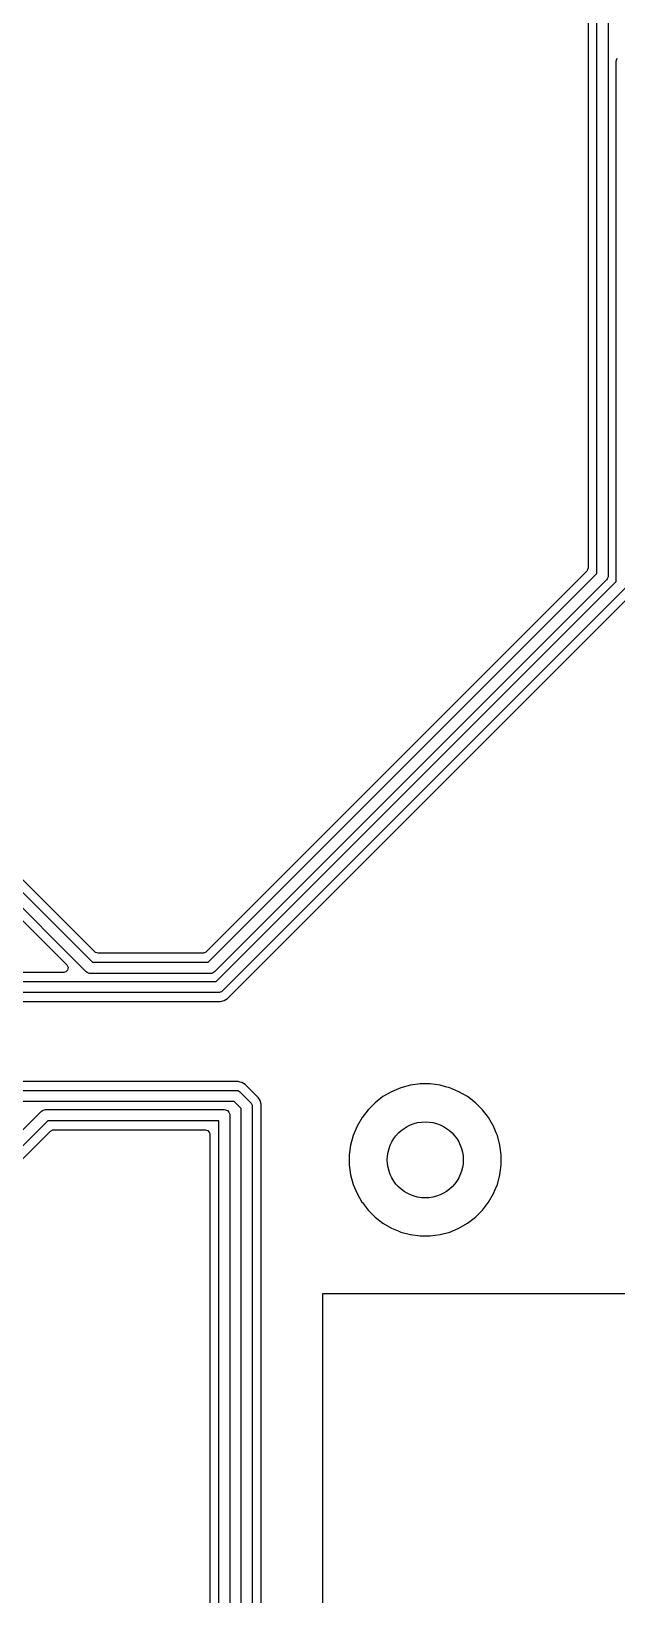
# Model space of a CAD drawing. Extents: x 0.79 to 7.64, y -5.35 to -0.98.
# Drawn here: x 1.798 to 2.314, y -3.344 to -1.966 of the extents above; entities that cross this region are included whole.
import ezdxf

# ---------------------------------------------------------------- set-up
doc = ezdxf.new("R2010")
doc.units = 0
doc.header["$MEASUREMENT"] = 0
doc.layers.add('BLACK', color=7, linetype='CONTINUOUS')

msp = doc.modelspace()

# ---------------------------------------------------------------- linework, layer by layer
at = {"layer": 'BLACK', "linetype": 'CONTINUOUS'}
for p, q in [((2.2892, -1.3499), (2.2892, -2.4388)), ((2.297, -2.4437), (2.297, -1.3516)), ((2.3069, -1.3536), (2.3069, -2.4457)), ((2.314, -1.9921), (2.3141, -1.9912)), ((2.314, -2.4507), (2.314, -1.9921)), ((2.3141, -1.9912), (2.3148, -1.9894)), ((1.8469, -2.7948), (1.4468, -2.3947)), ((1.4523, -2.3863), (1.8524, -2.7864)), ((1.4447, -2.4037), (1.8297, -2.7888)), ((2.2892, -2.4388), (2.2884, -2.4411)), ((2.288, -2.4416), (1.9522, -2.7774)), ((1.9543, -2.7864), (2.297, -2.4437)), ((2.3054, -2.4492), (1.9599, -2.7948)), ((1.9613, -2.8033), (2.314, -2.4507)), ((2.2884, -2.4411), (2.288, -2.4416)), ((2.3061, -2.4485), (2.3054, -2.4492)), ((2.3066, -2.4472), (2.3061, -2.4485)), ((2.3061, -2.4485), (2.3061, -2.4485)), ((2.3068, -2.4467), (2.3066, -2.4472)), ((2.3069, -2.4457), (2.3068, -2.4467)), ((2.3068, -2.4467), (2.3068, -2.4467)), ((2.3224, -2.4562), (1.9669, -2.8117)), ((1.9713, -2.8185), (2.3292, -2.4606)), ((1.8546, -2.7774), (1.6556, -2.5785)), ((1.855, -2.7778), (1.8546, -2.7774)), ((1.8573, -2.7785), (1.855, -2.7778)), ((1.9495, -2.7785), (1.8573, -2.7785)), ((1.9501, -2.7785), (1.9495, -2.7785)), ((1.9522, -2.7774), (1.9501, -2.7785)), ((1.827, -2.7955), (1.721, -2.7955)), ((1.8287, -2.795), (1.827, -2.7955)), ((1.8304, -2.7933), (1.8287, -2.795)), ((1.8297, -2.7888), (1.8308, -2.7909)), ((1.8308, -2.7909), (1.8304, -2.7933)), ((1.8477, -2.7954), (1.8469, -2.7948)), ((1.8487, -2.7959), (1.8477, -2.7954)), ((1.8477, -2.7954), (1.8477, -2.7954)), ((1.8494, -2.7962), (1.8487, -2.7959)), ((1.8504, -2.7963), (1.8494, -2.7962)), ((1.8494, -2.7962), (1.8494, -2.7962)), ((1.9564, -2.7963), (1.8504, -2.7963)), ((1.8524, -2.7864), (1.9543, -2.7864)), ((1.9573, -2.7962), (1.9564, -2.7963)), ((1.9581, -2.7959), (1.9573, -2.7962)), ((1.9573, -2.7962), (1.9573, -2.7962)), ((1.9591, -2.7954), (1.9581, -2.7959)), ((1.9599, -2.7948), (1.9591, -2.7954)), ((1.9591, -2.7954), (1.9591, -2.7954)), ((1.7193, -2.8033), (1.9613, -2.8033)), ((1.9634, -2.8132), (1.7213, -2.8132)), ((1.7262, -2.8211), (1.9651, -2.8211)), ((1.9643, -2.8131), (1.9634, -2.8132)), ((1.965, -2.8128), (1.9643, -2.8131)), ((1.9643, -2.8131), (1.9643, -2.8131)), ((1.9661, -2.8124), (1.965, -2.8128)), ((1.9651, -2.8211), (1.9683, -2.8202)), ((1.9651, -2.8211), (1.9651, -2.8211)), ((1.9669, -2.8117), (1.9661, -2.8124)), ((1.9661, -2.8124), (1.9661, -2.8124)), ((1.9683, -2.8202), (1.9713, -2.8185)), ((1.9683, -2.8202), (1.9683, -2.8202)), ((1.9683, -2.8202), (1.9683, -2.8202)), ((1.9713, -2.8185), (1.9713, -2.8185)), ((1.9713, -2.8185), (1.9713, -2.8185)), ((1.9808, -2.8915), (1.5422, -2.8915)), ((1.9826, -2.892), (1.9808, -2.8915)), ((1.9841, -2.8924), (1.9826, -2.892)), ((1.987, -2.8941), (1.9841, -2.8924)), ((1.9841, -2.8924), (1.9841, -2.8924)), ((2.1413, -2.8937), (2.1326, -2.8948)), ((2.1501, -2.8937), (2.1413, -2.8937)), ((2.1413, -2.8937), (2.1413, -2.8937)), ((2.1588, -2.8948), (2.1501, -2.8937)), ((1.5406, -2.8994), (1.9791, -2.8994)), ((1.9791, -2.8994), (1.9801, -2.8995)), ((1.9801, -2.8995), (1.9801, -2.8995)), ((1.9801, -2.8995), (1.9803, -2.8996)), ((1.9803, -2.8996), (1.9819, -2.9002)), ((1.9819, -2.9002), (1.9819, -2.9002)), ((1.9819, -2.9002), (1.9826, -2.9009)), ((1.9826, -2.9009), (1.9917, -2.9099)), ((1.9984, -2.9055), (1.987, -2.8941)), ((1.987, -2.8941), (1.987, -2.8941)), ((1.987, -2.8941), (1.987, -2.8941)), ((2.0001, -2.9084), (1.9984, -2.9055)), ((1.9984, -2.9055), (1.9984, -2.9055)), ((1.9984, -2.9055), (1.9984, -2.9055)), ((2.1084, -2.9048), (2.1014, -2.9102)), ((2.116, -2.9005), (2.1084, -2.9048)), ((2.1241, -2.8971), (2.116, -2.9005)), ((2.116, -2.9005), (2.116, -2.9005)), ((2.1326, -2.8948), (2.1241, -2.8971)), ((2.1326, -2.8948), (2.1326, -2.8948)), ((2.1635, -2.8961), (2.1588, -2.8948)), ((2.1588, -2.8948), (2.1588, -2.8948)), ((2.1588, -2.8948), (2.1588, -2.8948)), ((2.1672, -2.8971), (2.1635, -2.8961)), ((2.1753, -2.9005), (2.1672, -2.8971)), ((2.1829, -2.9048), (2.1753, -2.9005)), ((2.1753, -2.9005), (2.1753, -2.9005)), ((2.1899, -2.9102), (2.1829, -2.9048)), ((2.1829, -2.9048), (2.1829, -2.9048)), ((1.4468, -3.2785), (1.8075, -2.9178)), ((1.9771, -2.9093), (1.5426, -2.9093)), ((1.8075, -2.9178), (1.8083, -2.9172)), ((1.8083, -2.9172), (1.8101, -2.9164)), ((1.8101, -2.9164), (1.811, -2.9163)), ((1.8101, -2.9164), (1.8101, -2.9164)), ((1.811, -2.9163), (1.9685, -2.9163)), ((1.9685, -2.9163), (1.9695, -2.9164)), ((1.9695, -2.9164), (1.9712, -2.9172)), ((1.9712, -2.9172), (1.9726, -2.9185)), ((1.9726, -2.9185), (1.9733, -2.9203)), ((1.9733, -2.9203), (1.9734, -2.9213)), ((1.9734, -2.9213), (1.9734, -4.4291)), ((1.9833, -2.9154), (1.9771, -2.9093)), ((1.9833, -4.5728), (1.9833, -2.9154)), ((1.9917, -2.9099), (1.9923, -2.9107)), ((1.9923, -2.9107), (1.9923, -2.9107)), ((1.9923, -2.9107), (1.9927, -2.9117)), ((1.9927, -2.9117), (1.993, -2.9124)), ((1.993, -2.9124), (1.993, -2.9124)), ((1.993, -2.9124), (1.9931, -2.9134)), ((1.9931, -2.9134), (1.9931, -4.5748)), ((2.0006, -2.9102), (2.0001, -2.9084)), ((2.0001, -2.9084), (2.0001, -2.9084)), ((2.0001, -2.9084), (2.0001, -2.9084)), ((2.0007, -2.9105), (2.0006, -2.9102)), ((2.0009, -2.9115), (2.0007, -2.9105)), ((2.0007, -2.9105), (2.0007, -2.9105)), ((2.001, -2.9117), (2.0009, -2.9115)), ((2.001, -2.9562), (2.001, -2.9117)), ((2.0952, -2.9164), (2.0899, -2.9234)), ((2.1014, -2.9102), (2.0952, -2.9164)), ((2.1961, -2.9164), (2.1899, -2.9102)), ((2.2015, -2.9234), (2.1961, -2.9164)), ((1.8131, -2.9262), (1.4523, -3.2869)), ((1.4567, -3.2937), (1.8152, -2.9352)), ((1.9636, -2.9262), (1.8131, -2.9262)), ((1.8152, -2.9352), (1.8173, -2.9341)), ((1.8173, -2.9341), (1.8179, -2.9341)), ((1.8179, -2.9341), (1.9518, -2.9341)), ((1.9518, -2.9341), (1.9541, -2.9348)), ((1.9541, -2.9348), (1.9555, -2.9368)), ((1.9636, -4.4242), (1.9636, -2.9262)), ((2.0855, -2.931), (2.0821, -2.9391)), ((2.0899, -2.9234), (2.0855, -2.931)), ((2.0855, -2.931), (2.0855, -2.931)), ((2.2058, -2.931), (2.2015, -2.9234)), ((2.2015, -2.9234), (2.2015, -2.9234)), ((2.2083, -2.9368), (2.2058, -2.931)), ((2.2058, -2.931), (2.2058, -2.931)), ((1.9555, -2.9368), (1.9557, -2.938)), ((1.9557, -2.938), (1.9557, -4.4124)), ((2.0799, -2.9475), (2.0787, -2.9562)), ((2.0821, -2.9391), (2.0799, -2.9475)), ((2.0799, -2.9475), (2.0799, -2.9475)), ((2.2092, -2.9391), (2.2083, -2.9368)), ((2.2115, -2.9475), (2.2092, -2.9391)), ((2.2126, -2.9562), (2.2115, -2.9475)), ((2.001, -3.0787), (2.001, -2.9562)), ((2.0787, -2.9562), (2.0787, -2.965)), ((2.2126, -2.965), (2.2126, -2.9562)), ((2.2126, -2.9562), (2.2126, -2.9562)), ((2.0787, -2.965), (2.0799, -2.9737)), ((2.0799, -2.9737), (2.0799, -2.9737)), ((2.0799, -2.9737), (2.0821, -2.9822)), ((2.2092, -2.9822), (2.2115, -2.9737)), ((2.2115, -2.9737), (2.2126, -2.965)), ((2.0821, -2.9822), (2.0855, -2.9903)), ((2.0855, -2.9903), (2.0855, -2.9903)), ((2.0855, -2.9903), (2.0898, -2.9978)), ((2.2015, -2.9979), (2.2058, -2.9903)), ((2.2058, -2.9903), (2.2073, -2.9868)), ((2.2058, -2.9903), (2.2058, -2.9903)), ((2.2073, -2.9868), (2.2092, -2.9822)), ((2.0898, -2.9978), (2.0899, -2.9979)), ((2.0899, -2.9979), (2.0952, -3.0049)), ((2.1961, -3.0049), (2.2015, -2.9979)), ((2.0952, -3.0049), (2.1014, -3.0111)), ((2.1014, -3.0111), (2.1084, -3.0164)), ((2.1084, -3.0164), (2.1084, -3.0164)), ((2.1084, -3.0164), (2.116, -3.0208)), ((2.1753, -3.0208), (2.1829, -3.0164)), ((2.1829, -3.0164), (2.1899, -3.0111)), ((2.1899, -3.0111), (2.1961, -3.0049)), ((2.116, -3.0208), (2.116, -3.0208)), ((2.116, -3.0208), (2.1219, -3.0232)), ((2.1219, -3.0232), (2.1241, -3.0242)), ((2.1241, -3.0242), (2.1326, -3.0264)), ((2.1326, -3.0264), (2.1413, -3.0276)), ((2.1413, -3.0276), (2.1413, -3.0276)), ((2.1413, -3.0276), (2.1501, -3.0276)), ((2.1501, -3.0276), (2.1588, -3.0264)), ((2.1501, -3.0276), (2.1501, -3.0276)), ((2.1588, -3.0264), (2.1672, -3.0242)), ((2.1672, -3.0242), (2.1747, -3.0211)), ((2.1747, -3.0211), (2.1753, -3.0208)), ((2.1753, -3.0208), (2.1753, -3.0208)), ((2.1753, -3.0208), (2.1753, -3.0208)), ((2.001, -4.5731), (2.001, -3.0787)), ((3.4173, -3.0787), (2.0551, -3.0787)), ((2.0551, -3.0787), (2.0551, -3.0787)), ((2.0551, -3.0787), (2.0551, -3.0787)), ((2.0551, -3.0787), (2.0551, -4.8898))]:
    msp.add_line(p, q, dxfattribs=at)
at = {"layer": 'BLACK'}
msp.add_circle((2.1457, -2.9606), 0.0335, dxfattribs=at)

doc.saveas('drawing.dxf')
